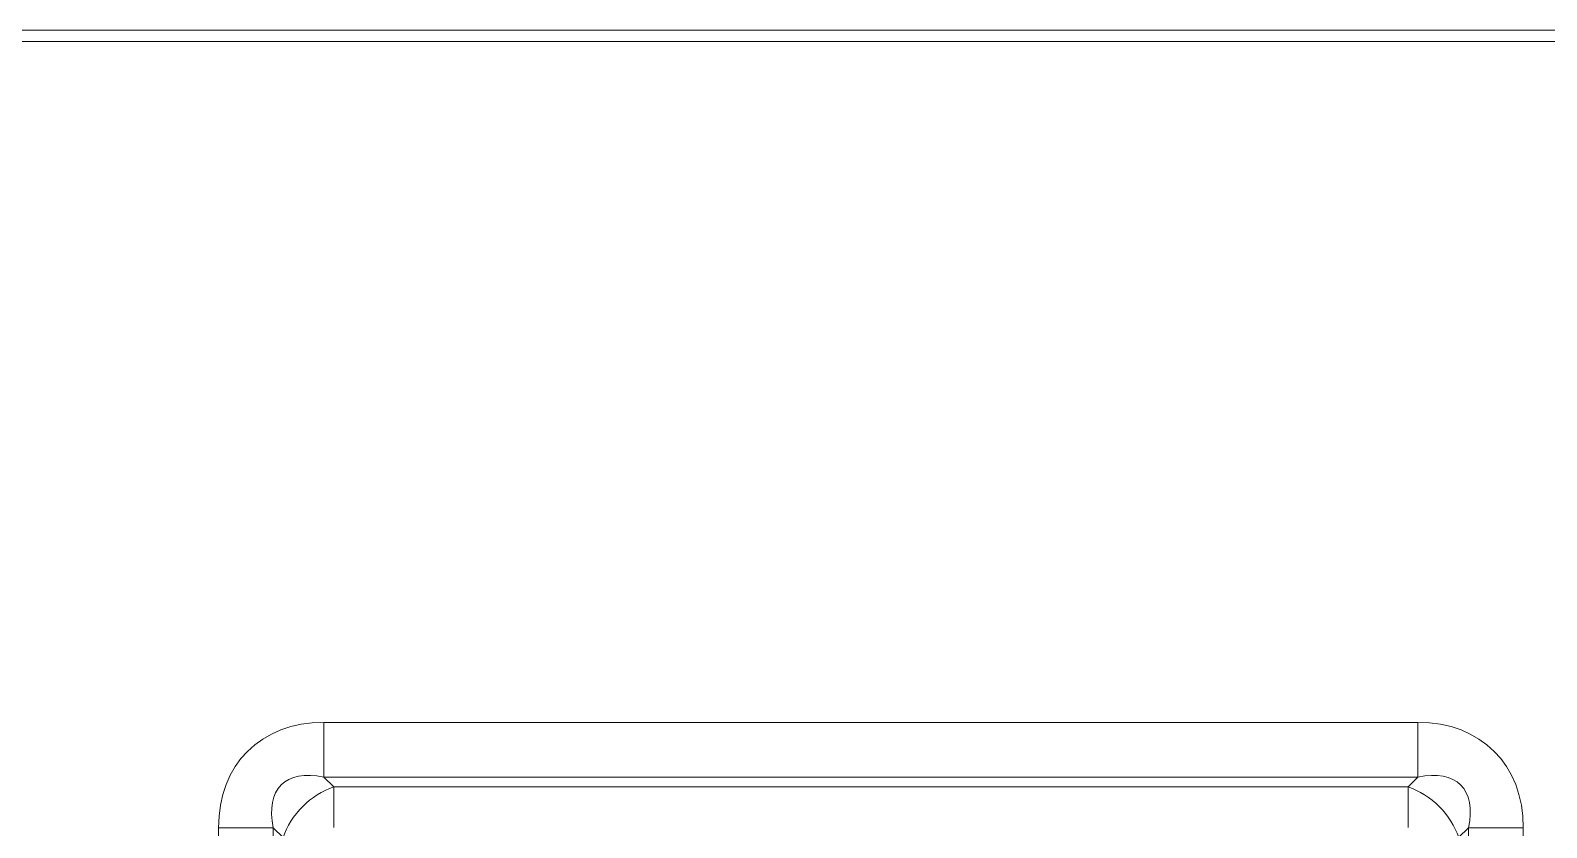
# Model space of a CAD drawing. Extents: x -76427 to 292734, y -42117 to 131250.
# Drawn here: x 13986 to 14354.6, y -37070.4 to -36876.6 of the extents above; entities that cross this region are included whole.
import ezdxf

# ---------------------------------------------------------------- set-up
doc = ezdxf.new("R2010")
doc.units = 0
doc.header["$LTSCALE"] = 10
doc.layers.add('XFM7P10PV$0$PV-EQ(50K)', color=252, linetype='Continuous', lineweight=9)
doc.layers.add('XFM7P10PV-200K$0$PV-EQ(50K)', color=22, linetype='Continuous', lineweight=9)

# ---------------------------------------------------------------- blocks, each defined once
blk = doc.blocks.new('XFM7P10PV-200K$0$A$Cf6a59fa3')
for p, q in [((2154.82, 1893), (2802.18, 1893)), ((2800.75, 1890.25), (2156.25, 1890.25)), ((2361.79, 1711.5), (2361.79, 1724.81)), ((2627.71, 1724.81), (2361.79, 1724.81)), ((2627.71, 1711.5), (2627.71, 1724.81)), ((2361.79, 1711.5), (2627.71, 1711.5)), ((2364.18, 1709.1), (2361.79, 1711.5)), ((2627.71, 1711.5), (2625.32, 1709.1)), ((2364.18, 1709.1), (2364.18, 1699.24)), ((2625.32, 1709.1), (2364.18, 1709.1)), ((2625.32, 1699.24), (2625.32, 1709.1)), ((2349.5, 1699.21), (2336.19, 1699.21)), ((2336.19, 1699.21), (2336.19, 1378.79)), ((2349.5, 1378.79), (2349.5, 1699.21)), ((2349.5, 1699.21), (2351.9, 1696.82)), ((2637.6, 1696.82), (2640, 1699.21)), ((2653.31, 1699.21), (2640, 1699.21)), ((2640, 1699.21), (2640, 1378.79)), ((2653.31, 1378.79), (2653.31, 1699.21))]:
    blk.add_line(p, q)
for centre, major_axis, ratio, start_param, end_param in [((2374.34, 1686.66), (-31.1, 31.1), 0.710565, 5.665404, 6.900967), ((2615.16, 1686.66), (31.1, 31.1), 0.710565, 5.665404, 6.900967), ((2374.34, 1686.66), (-22.93, 22.93), 0.4625, 5.665404, 6.900967), ((2615.16, 1686.66), (22.93, 22.93), 0.4625, 5.665404, 6.900967), ((2364.18, 1696.82), (-10.61, -10.61), 0.710565, 4.094608, 5.33017), ((2625.32, 1696.82), (-10.61, 10.61), 0.710565, 4.094608, 5.33017)]:
    blk.add_ellipse(centre, major_axis=major_axis, ratio=ratio, start_param=start_param, end_param=end_param)
blk = doc.blocks.new('XFM7P10PV-200K')
at = {"layer": 'XFM7P10PV-200K$0$PV-EQ(50K)'}
blk.add_blockref('XFM7P10PV-200K$0$A$Cf6a59fa3', (11695.6, -38769.63), dxfattribs=at)
blk = doc.blocks.new('XFM7P10PV$0$A$Cf6a59fa3')
for p, q in [((2154.82, 1893), (2802.18, 1893)), ((2800.75, 1890.25), (2156.25, 1890.25)), ((2361.79, 1711.5), (2361.79, 1724.81)), ((2627.71, 1724.81), (2361.79, 1724.81)), ((2627.71, 1711.5), (2627.71, 1724.81)), ((2361.79, 1711.5), (2627.71, 1711.5)), ((2364.18, 1709.1), (2361.79, 1711.5)), ((2627.71, 1711.5), (2625.32, 1709.1)), ((2364.18, 1709.1), (2364.18, 1699.24)), ((2625.32, 1709.1), (2364.18, 1709.1)), ((2625.32, 1699.24), (2625.32, 1709.1)), ((2349.5, 1699.21), (2336.19, 1699.21)), ((2336.19, 1699.21), (2336.19, 1378.79)), ((2349.5, 1378.79), (2349.5, 1699.21)), ((2349.5, 1699.21), (2351.9, 1696.82)), ((2637.6, 1696.82), (2640, 1699.21)), ((2653.31, 1699.21), (2640, 1699.21)), ((2640, 1699.21), (2640, 1378.79)), ((2653.31, 1378.79), (2653.31, 1699.21))]:
    blk.add_line(p, q)
for centre, major_axis, ratio, start_param, end_param in [((2374.34, 1686.66), (-31.1, 31.1), 0.710565, 5.665404, 6.900967), ((2615.16, 1686.66), (31.1, 31.1), 0.710565, 5.665404, 6.900967), ((2374.34, 1686.66), (-22.93, 22.93), 0.4625, 5.665404, 6.900967), ((2615.16, 1686.66), (22.93, 22.93), 0.4625, 5.665404, 6.900967), ((2364.18, 1696.82), (-10.61, -10.61), 0.710565, 4.094608, 5.33017), ((2625.32, 1696.82), (-10.61, 10.61), 0.710565, 4.094608, 5.33017)]:
    blk.add_ellipse(centre, major_axis=major_axis, ratio=ratio, start_param=start_param, end_param=end_param)
blk = doc.blocks.new('XFM7P10PV')
at = {"layer": 'XFM7P10PV$0$PV-EQ(50K)'}
blk.add_blockref('XFM7P10PV$0$A$Cf6a59fa3', (11695.6, -38769.63), dxfattribs=at)

msp = doc.modelspace()

# ---------------------------------------------------------------- block references
for name in ['XFM7P10PV', 'XFM7P10PV-200K']:
    msp.add_blockref(name, (0, 0))

doc.saveas('drawing.dxf')
